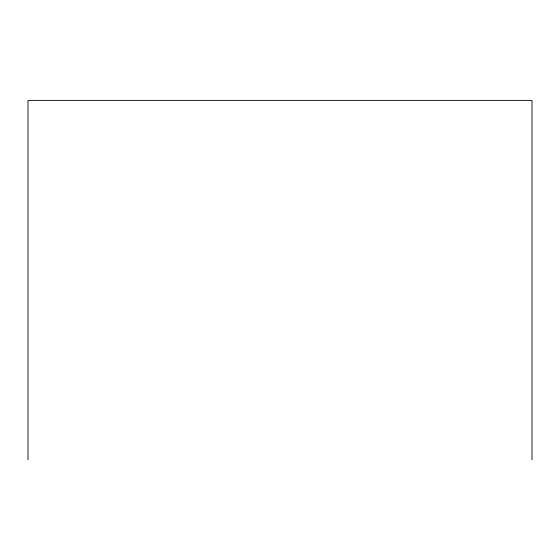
<?xml version="1.0" encoding="UTF-8"?>
<svg xmlns="http://www.w3.org/2000/svg" width="560" height="560" viewBox="0 0 560 560"><rect width="100%" height="100%" fill="white"/><g stroke="black" fill="none" stroke-linecap="round" stroke-linejoin="round"><path stroke-width="0.84" d="M532 459.62L532 100.38L28 100.38L28 459.62"/></g></svg>
